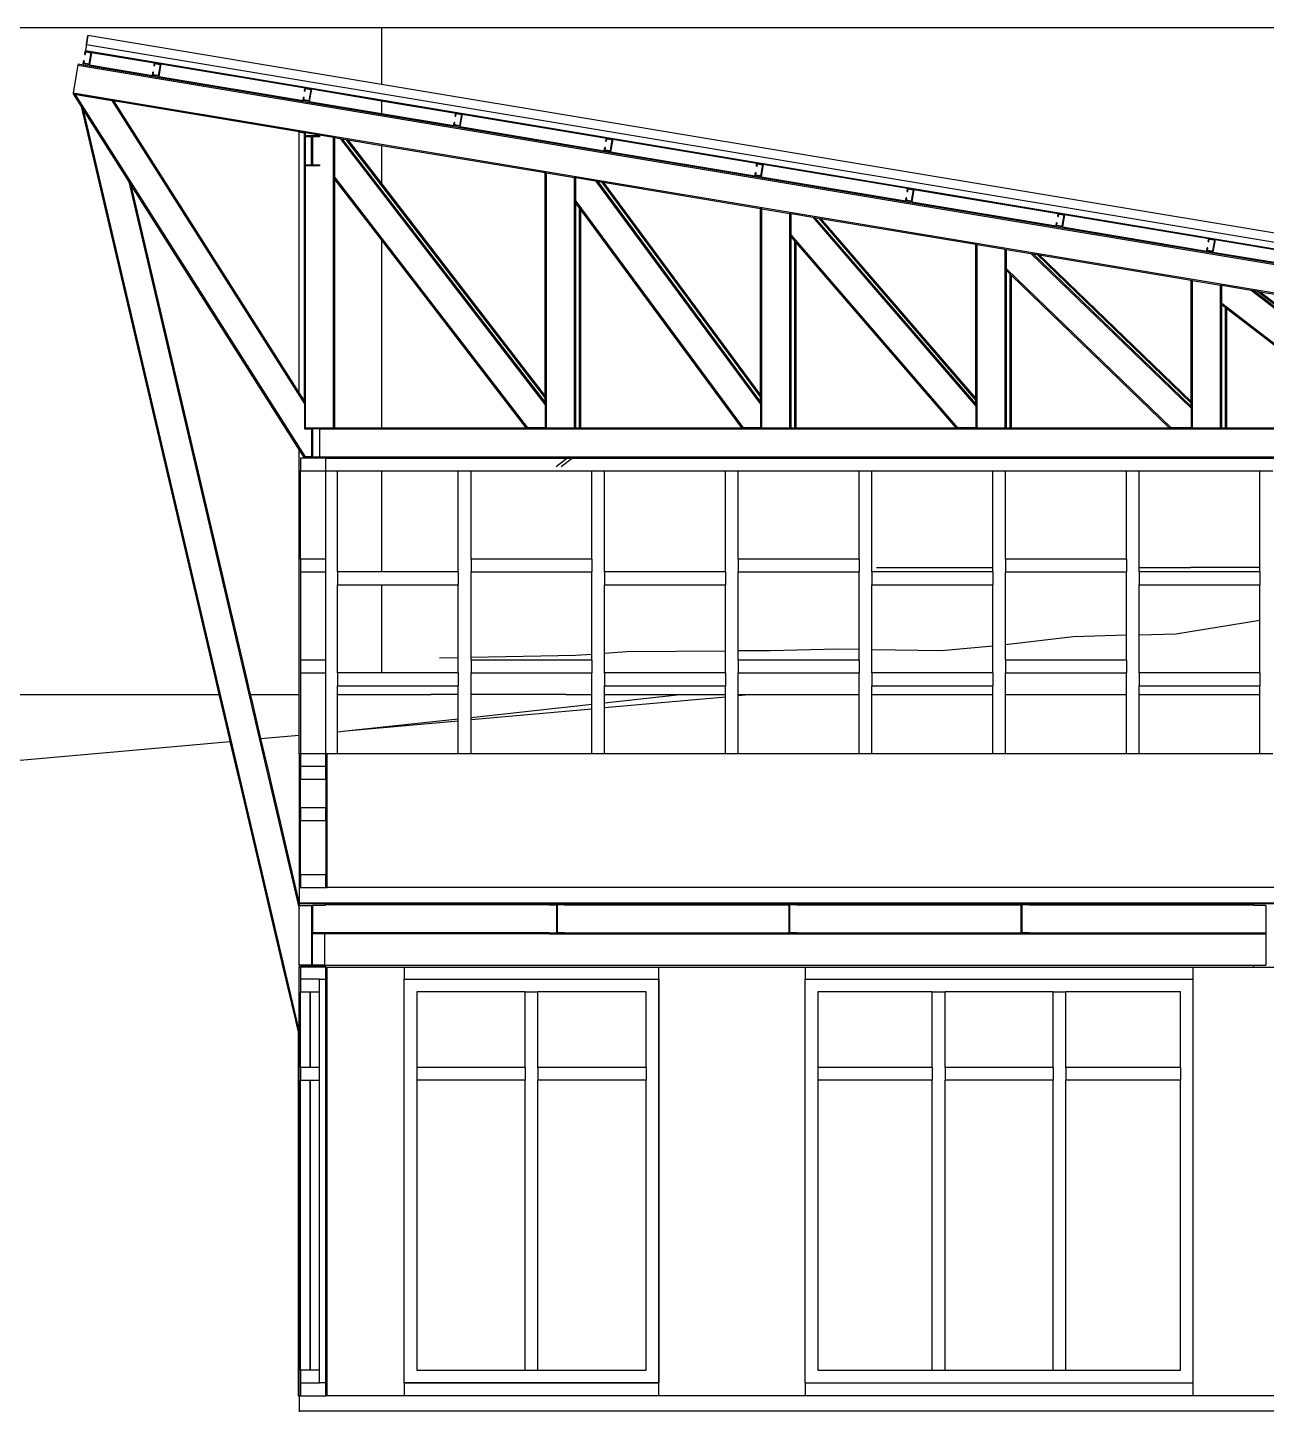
# Model space of a CAD drawing. Extents: x -49.2 to 49.2, y -12.4 to 14.6.
# Drawn here: x -25.4 to -15.67, y 1.96 to 12.83 of the extents above; entities that cross this region are included whole.
import ezdxf

# ---------------------------------------------------------------- set-up
doc = ezdxf.new("R2010")
doc.units = 0
doc.layers.get('0').update_dxf_attribs({"linetype": 'CONTINUOUS'})
doc.layers.add('SECTIONCUTEDGES', color=7, linetype='CONTINUOUS')

msp = doc.modelspace()

# ---------------------------------------------------------------- linework, layer by layer
for p, q in [((-22.623, 12.833), (-26.953, 12.833)), ((-24.931, 12.772), (-24.951, 12.653)), ((-24.931, 12.772), (-24.951, 12.653)), ((-24.931, 12.772), (-24.951, 12.653)), ((-22.623, 12.833), (-22.623, 12.387)), ((-14.553, 12.833), (-22.623, 12.833)), ((-24.951, 12.653), (-24.952, 12.648)), ((-24.942, 12.702), (-24.951, 12.653)), ((-24.951, 12.653), (-7.729, 9.783)), ((-24.902, 12.639), (-24.407, 12.557)), ((-25.01, 12.539), (-25.046, 12.322)), ((-25.008, 12.549), (-25.01, 12.539)), ((-25.01, 12.539), (-7.903, 9.688)), ((-25.008, 12.549), (-24.969, 12.542)), ((-24.968, 12.549), (-24.969, 12.542)), ((-24.969, 12.542), (-7.843, 9.688)), ((-24.919, 12.541), (-24.424, 12.458)), ((-24.358, 12.549), (-23.224, 12.36)), ((-24.374, 12.45), (-23.24, 12.261)), ((-25.046, 12.322), (-25.048, 12.312)), ((-25.048, 12.312), (-25.006, 12.305)), ((-25.047, 12.312), (-25.048, 12.312)), ((-25.047, 12.312), (-25.048, 12.312)), ((-25.047, 12.312), (-25.048, 12.312)), ((-25.047, 12.312), (-25.048, 12.312)), ((-25.034, 12.31), (-25.047, 12.312)), ((-25.047, 12.312), (-24.984, 12.212)), ((-25.046, 12.322), (-9.243, 9.688)), ((-25.034, 12.31), (-23.225, 9.458)), ((-25.006, 12.305), (-25.034, 12.31)), ((-25.006, 12.305), (-25.006, 12.305)), ((-25.006, 12.305), (-24.995, 12.303)), ((-24.995, 12.303), (-25.006, 12.305)), ((-24.995, 12.303), (-24.995, 12.303)), ((-24.995, 12.303), (-24.76, 12.264)), ((-24.76, 12.264), (-24.995, 12.303)), ((-23.174, 12.351), (-22.623, 12.259)), ((-24.984, 12.212), (-23.932, 7.72)), ((-24.984, 12.212), (-24.968, 12.187)), ((-24.968, 12.187), (-23.27, 4.939)), ((-24.968, 12.187), (-24.609, 11.622)), ((-24.76, 12.264), (-24.76, 12.264)), ((-24.76, 12.264), (-24.749, 12.262)), ((-24.749, 12.262), (-24.76, 12.264)), ((-24.749, 12.262), (-24.749, 12.262)), ((-24.749, 12.262), (-23.27, 12.016)), ((-24.742, 12.261), (-24.749, 12.262)), ((-24.742, 12.261), (-23.23, 9.877)), ((-24.73, 12.259), (-24.742, 12.261)), ((-24.73, 12.259), (-23.27, 9.959)), ((-23.191, 12.253), (-22.623, 12.158)), ((-22.623, 12.259), (-22.623, 12.158)), ((-22.623, 12.259), (-22.04, 12.162)), ((-22.623, 12.158), (-22.056, 12.064)), ((-21.991, 12.154), (-20.856, 11.965)), ((-23.27, 12.012), (-23.27, 12.016)), ((-23.27, 12.016), (-23.23, 12.009)), ((-23.27, 9.959), (-23.27, 12.012)), ((-23.264, 12.011), (-23.27, 12.012)), ((-23.27, 12.012), (-23.27, 12.012)), ((-23.23, 12.006), (-23.264, 12.011)), ((-23.264, 12.011), (-23.23, 12.006)), ((-23.22, 12.008), (-23.23, 12.009)), ((-23.23, 12.006), (-23.23, 12.009)), ((-23.23, 11.986), (-23.23, 12.006)), ((-23.23, 12.006), (-23.23, 12.006)), ((-23.23, 11.756), (-23.23, 11.976)), ((-23.22, 11.986), (-23.22, 12.008)), ((-23.22, 12.008), (-23, 11.971)), ((-23.22, 11.756), (-23.22, 11.976)), ((-23, 9.688), (-23, 11.971)), ((-22.99, 11.969), (-23, 11.971)), ((-22.99, 11.655), (-22.99, 11.969)), ((-22.99, 11.969), (-22.949, 11.962)), ((-22.007, 12.055), (-20.873, 11.866)), ((-22.949, 11.962), (-21.337, 9.869)), ((-22.949, 11.962), (-22.935, 11.96)), ((-22.935, 11.96), (-21.337, 9.885)), ((-22.935, 11.96), (-22.903, 11.955)), ((-22.903, 11.955), (-21.337, 9.921)), ((-22.903, 11.955), (-22.889, 11.952)), ((-22.889, 11.952), (-22.623, 11.607)), ((-22.889, 11.952), (-22.623, 11.908)), ((-22.623, 11.908), (-22.623, 11.607)), ((-22.623, 11.908), (-21.337, 11.694)), ((-20.823, 11.858), (-19.689, 11.669)), ((-20.807, 11.957), (-19.673, 11.768)), ((-19.623, 11.759), (-18.489, 11.57)), ((-23.23, 9.896), (-23.23, 11.746)), ((-23.22, 9.688), (-23.22, 11.746)), ((-22.99, 11.638), (-22.99, 11.655)), ((-22.99, 11.655), (-21.476, 9.688)), ((-21.327, 11.692), (-21.337, 11.694)), ((-21.337, 9.937), (-21.337, 11.694)), ((-21.327, 9.688), (-21.327, 11.692)), ((-21.327, 11.692), (-21.107, 11.655)), ((-21.107, 9.688), (-21.107, 11.655)), ((-21.097, 11.654), (-21.107, 11.655)), ((-21.097, 11.468), (-21.097, 11.654)), ((-21.097, 11.654), (-20.941, 11.628)), ((-19.64, 11.661), (-18.505, 11.472)), ((-24.609, 11.622), (-23.27, 5.905)), ((-24.609, 11.622), (-24.593, 11.596)), ((-24.593, 11.596), (-23.27, 9.511)), ((-24.593, 11.596), (-23.685, 7.72)), ((-22.99, 9.688), (-22.99, 11.638)), ((-22.99, 11.638), (-22.623, 11.162)), ((-22.623, 11.607), (-21.337, 9.937)), ((-20.941, 11.628), (-19.645, 9.873)), ((-20.941, 11.628), (-20.927, 11.625)), ((-20.927, 11.625), (-19.645, 9.89)), ((-20.927, 11.625), (-20.895, 11.62)), ((-20.895, 11.62), (-19.645, 9.928)), ((-20.895, 11.62), (-20.882, 11.618)), ((-20.882, 11.618), (-19.645, 9.944)), ((-20.882, 11.618), (-19.645, 11.412)), ((-18.44, 11.562), (-17.305, 11.373)), ((-21.097, 11.468), (-21.105, 11.463)), ((-21.105, 11.463), (-21.097, 11.452)), ((-21.097, 11.468), (-19.782, 9.688)), ((-21.097, 11.452), (-21.097, 11.468)), ((-21.097, 9.688), (-21.097, 11.452)), ((-21.097, 11.452), (-21.067, 11.411)), ((-18.456, 11.464), (-17.322, 11.275)), ((-21.067, 9.688), (-21.067, 11.411)), ((-21.067, 11.411), (-21.057, 11.398)), ((-21.057, 9.688), (-21.057, 11.398)), ((-21.057, 11.398), (-19.794, 9.688)), ((-19.635, 11.41), (-19.645, 11.412)), ((-19.645, 9.944), (-19.645, 11.412)), ((-19.635, 9.688), (-19.635, 11.41)), ((-19.635, 11.41), (-19.415, 11.373)), ((-19.415, 9.688), (-19.415, 11.373)), ((-19.405, 11.372), (-19.415, 11.373)), ((-19.405, 11.203), (-19.405, 11.372)), ((-19.405, 11.372), (-19.235, 11.343)), ((-19.235, 11.343), (-17.952, 9.857)), ((-19.235, 11.343), (-19.22, 11.341)), ((-19.22, 11.341), (-17.952, 9.872)), ((-19.22, 11.341), (-19.188, 11.336)), ((-19.188, 11.336), (-17.952, 9.903)), ((-19.188, 11.336), (-19.173, 11.333)), ((-19.173, 11.333), (-17.952, 9.918)), ((-19.173, 11.333), (-17.952, 11.13)), ((-17.256, 11.365), (-16.122, 11.176)), ((-17.272, 11.266), (-16.138, 11.077)), ((-22.623, 11.162), (-22.623, 9.688)), ((-22.623, 11.162), (-21.489, 9.688)), ((-19.405, 11.188), (-19.405, 11.203)), ((-19.405, 11.203), (-18.098, 9.688)), ((-19.405, 9.688), (-19.405, 11.188)), ((-19.405, 11.188), (-19.375, 11.153)), ((-19.375, 9.688), (-19.375, 11.153)), ((-19.375, 11.153), (-19.365, 11.142)), ((-19.365, 9.688), (-19.365, 11.142)), ((-19.365, 11.142), (-18.111, 9.688)), ((-17.952, 11.13), (-17.942, 11.128)), ((-17.952, 9.918), (-17.952, 11.13)), ((-17.942, 9.688), (-17.942, 11.128)), ((-17.942, 11.128), (-17.722, 11.091)), ((-16.072, 11.168), (-14.938, 10.979)), ((-17.722, 9.688), (-17.722, 11.091)), ((-17.722, 11.091), (-17.712, 11.09)), ((-17.712, 10.936), (-17.712, 11.09)), ((-17.712, 11.09), (-17.52, 11.058)), ((-17.52, 11.058), (-16.26, 9.841)), ((-17.52, 11.058), (-17.503, 11.055)), ((-17.503, 11.055), (-16.26, 9.855)), ((-17.503, 11.055), (-17.472, 11.05)), ((-17.472, 11.05), (-16.26, 9.88)), ((-17.472, 11.05), (-17.455, 11.047)), ((-17.455, 11.047), (-16.26, 9.893)), ((-17.455, 11.047), (-16.26, 10.848)), ((-16.089, 11.069), (-14.954, 10.88)), ((-17.712, 10.923), (-17.712, 10.936)), ((-17.712, 10.936), (-16.418, 9.688)), ((-17.712, 9.688), (-17.712, 10.923)), ((-17.712, 10.923), (-17.682, 10.894)), ((-17.682, 9.688), (-17.682, 10.894)), ((-17.682, 10.894), (-17.672, 10.884)), ((-17.672, 9.688), (-17.672, 10.884)), ((-17.672, 10.884), (-16.433, 9.688)), ((-16.26, 10.848), (-16.25, 10.846)), ((-16.26, 9.893), (-16.26, 10.848)), ((-16.25, 9.688), (-16.25, 10.846)), ((-16.25, 10.846), (-16.03, 10.809)), ((-16.03, 9.688), (-16.03, 10.809)), ((-16.03, 10.809), (-16.02, 10.808)), ((-16.02, 10.668), (-16.02, 10.808)), ((-16.02, 10.808), (-15.789, 10.769)), ((-15.789, 10.769), (-14.567, 9.827)), ((-15.789, 10.769), (-15.769, 10.766)), ((-16.02, 10.656), (-16.02, 10.668)), ((-16.02, 10.668), (-14.748, 9.688)), ((-15.769, 10.766), (-14.567, 9.84)), ((-15.769, 10.766), (-15.738, 10.761)), ((-15.738, 10.761), (-14.567, 9.858)), ((-15.738, 10.761), (-15.718, 10.757)), ((-15.718, 10.757), (-14.567, 9.87)), ((-15.718, 10.757), (-14.567, 10.565)), ((-16.02, 9.688), (-16.02, 10.656)), ((-16.02, 10.656), (-15.99, 10.633)), ((-15.99, 9.688), (-15.99, 10.633)), ((-15.99, 10.633), (-15.98, 10.625)), ((-15.98, 9.688), (-15.98, 10.625)), ((-15.98, 10.625), (-14.764, 9.688)), ((-23.27, 9.959), (-23.23, 9.896)), ((-21.337, 9.921), (-21.337, 9.937)), ((-21.337, 9.885), (-21.337, 9.921)), ((-19.645, 9.928), (-19.645, 9.944)), ((-19.645, 9.89), (-19.645, 9.928)), ((-17.952, 9.903), (-17.952, 9.918)), ((-17.952, 9.872), (-17.952, 9.903)), ((-23.23, 9.896), (-23.23, 9.877)), ((-23.23, 9.877), (-23.23, 9.688)), ((-21.337, 9.885), (-21.337, 9.869)), ((-21.337, 9.869), (-21.337, 9.688)), ((-19.645, 9.89), (-19.645, 9.873)), ((-19.645, 9.873), (-19.645, 9.688)), ((-17.952, 9.872), (-17.952, 9.857)), ((-17.952, 9.857), (-17.952, 9.688)), ((-16.26, 9.88), (-16.26, 9.893)), ((-16.26, 9.855), (-16.26, 9.88)), ((-16.26, 9.855), (-16.26, 9.841)), ((-16.26, 9.841), (-16.26, 9.688)), ((-23.11, 9.688), (-23, 9.688)), ((-23, 9.688), (-22.99, 9.688)), ((-22.99, 9.688), (-22.623, 9.688)), ((-22.623, 9.688), (-21.489, 9.688)), ((-21.476, 9.688), (-21.489, 9.688)), ((-21.337, 9.688), (-21.476, 9.688)), ((-21.337, 9.688), (-21.327, 9.688)), ((-21.327, 9.688), (-21.107, 9.688)), ((-21.107, 9.688), (-21.097, 9.688)), ((-21.097, 9.688), (-21.067, 9.688)), ((-21.067, 9.688), (-21.057, 9.688)), ((-21.057, 9.688), (-19.794, 9.688)), ((-19.782, 9.688), (-19.794, 9.688)), ((-19.645, 9.688), (-19.782, 9.688)), ((-19.645, 9.688), (-19.635, 9.688)), ((-19.635, 9.688), (-19.415, 9.688)), ((-19.415, 9.688), (-19.405, 9.688)), ((-19.405, 9.688), (-19.375, 9.688)), ((-19.375, 9.688), (-19.365, 9.688)), ((-19.365, 9.688), (-18.111, 9.688)), ((-18.098, 9.688), (-18.111, 9.688)), ((-17.952, 9.688), (-18.098, 9.688)), ((-17.952, 9.688), (-17.942, 9.688)), ((-17.942, 9.688), (-17.722, 9.688)), ((-17.722, 9.688), (-17.712, 9.688)), ((-17.712, 9.688), (-17.682, 9.688)), ((-17.682, 9.688), (-17.672, 9.688)), ((-17.672, 9.688), (-16.433, 9.688)), ((-16.418, 9.688), (-16.433, 9.688)), ((-16.26, 9.688), (-16.418, 9.688)), ((-16.26, 9.688), (-16.25, 9.688)), ((-16.25, 9.688), (-16.03, 9.688)), ((-16.03, 9.688), (-16.02, 9.688)), ((-16.02, 9.688), (-15.99, 9.688)), ((-15.99, 9.688), (-15.98, 9.688)), ((-15.98, 9.688), (-14.764, 9.688)), ((-23.11, 9.678), (-23.11, 9.458)), ((-23.11, 9.678), (-8.31, 9.678)), ((-23.27, 7.719), (-23.27, 9.511)), ((-23.27, 9.511), (-23.23, 9.448)), ((-23.11, 9.458), (-23.07, 9.458)), ((-23.07, 9.448), (-23.07, 9.458)), ((-23.07, 9.458), (-22.623, 9.458)), ((-23.06, 9.448), (-22.623, 9.448)), ((-22.623, 9.458), (-22.623, 9.448)), ((-22.623, 9.458), (-14.553, 9.458)), ((-22.623, 9.448), (-14.553, 9.448)), ((-21.156, 9.453), (-21.252, 9.38)), ((-21.156, 9.453), (-21.252, 9.38)), ((-21.156, 9.453), (-21.252, 9.38)), ((-21.156, 9.453), (-21.252, 9.38)), ((-21.116, 9.453), (-21.212, 9.38)), ((-21.15, 9.458), (-21.156, 9.453)), ((-21.15, 9.458), (-21.156, 9.453)), ((-21.15, 9.458), (-21.156, 9.453)), ((-21.15, 9.458), (-21.156, 9.453)), ((-21.116, 9.453), (-21.123, 9.448)), ((-21.11, 9.458), (-21.116, 9.453)), ((-21.11, 9.458), (-21.116, 9.453)), ((-21.11, 9.458), (-21.116, 9.453)), ((-23.26, 8.654), (-23.26, 9.348)), ((-23.06, 9.348), (-22.97, 9.348)), ((-23.06, 8.654), (-23.06, 9.348)), ((-22.97, 8.554), (-22.97, 9.348)), ((-22.97, 9.348), (-22.623, 9.348)), ((-22.623, 9.348), (-22.623, 8.554)), ((-22.623, 9.348), (-22.02, 9.348)), ((-22.02, 9.348), (-21.92, 9.348)), ((-22.02, 8.554), (-22.02, 9.348)), ((-21.92, 8.654), (-21.92, 9.348)), ((-21.92, 9.348), (-20.97, 9.348)), ((-20.97, 9.348), (-20.87, 9.348)), ((-20.97, 8.654), (-20.97, 9.348)), ((-20.87, 8.554), (-20.87, 9.348)), ((-20.87, 9.348), (-19.92, 9.348)), ((-19.92, 9.348), (-19.82, 9.348)), ((-19.92, 8.554), (-19.92, 9.348)), ((-19.82, 8.654), (-19.82, 9.348)), ((-19.82, 9.348), (-18.87, 9.348)), ((-18.87, 9.348), (-18.77, 9.348)), ((-18.87, 8.654), (-18.87, 9.348)), ((-18.77, 8.583), (-18.77, 9.348)), ((-18.77, 9.348), (-17.82, 9.348)), ((-17.82, 9.348), (-17.72, 9.348)), ((-17.82, 8.59), (-17.82, 9.348)), ((-17.72, 8.654), (-17.72, 9.348)), ((-17.72, 9.348), (-16.77, 9.348)), ((-16.77, 9.348), (-16.67, 9.348)), ((-16.77, 8.654), (-16.77, 9.348)), ((-16.67, 8.59), (-16.67, 9.348)), ((-16.67, 9.348), (-15.72, 9.348)), ((-15.72, 9.348), (-15.62, 9.348)), ((-15.72, 8.59), (-15.72, 9.348)), ((-20.97, 8.654), (-21.92, 8.654)), ((-21.92, 8.654), (-21.92, 8.554)), ((-20.97, 8.654), (-20.97, 8.554)), ((-18.87, 8.654), (-19.82, 8.654)), ((-19.82, 8.654), (-19.82, 8.554)), ((-18.87, 8.654), (-18.87, 8.554)), ((-16.77, 8.654), (-17.72, 8.654)), ((-17.72, 8.654), (-17.72, 8.554)), ((-16.77, 8.654), (-16.77, 8.554)), ((-23.26, 8.554), (-23.26, 7.86)), ((-23.06, 7.86), (-23.06, 8.554)), ((-22.97, 8.554), (-22.97, 8.454)), ((-22.623, 8.554), (-22.97, 8.554)), ((-22.02, 8.554), (-22.623, 8.554)), ((-22.02, 8.554), (-22.02, 8.454)), ((-21.92, 8.554), (-20.97, 8.554)), ((-21.92, 7.941), (-21.92, 8.554)), ((-20.97, 8.135), (-20.97, 8.554)), ((-19.92, 8.554), (-20.87, 8.554)), ((-20.87, 8.554), (-20.87, 8.454)), ((-19.92, 8.554), (-19.92, 8.454)), ((-19.82, 8.554), (-18.911, 8.554)), ((-19.82, 8.369), (-19.82, 8.554)), ((-18.911, 8.554), (-18.87, 8.554)), ((-18.87, 8.522), (-18.87, 8.554)), ((-18.87, 8.495), (-18.87, 8.522)), ((-18.87, 8.325), (-18.87, 8.495)), ((-18.77, 8.554), (-18.77, 8.583)), ((-18.77, 8.554), (-18.77, 8.454)), ((-18.705, 8.554), (-18.77, 8.554)), ((-18.734, 8.59), (-18.516, 8.59)), ((-18.65, 8.554), (-18.705, 8.554)), ((-17.821, 8.554), (-18.65, 8.554)), ((-18.516, 8.59), (-17.82, 8.59)), ((-17.82, 8.554), (-17.821, 8.554)), ((-17.82, 8.554), (-17.82, 8.59)), ((-17.82, 8.554), (-17.82, 8.454)), ((-17.82, 8.554), (-17.82, 8.554)), ((-17.72, 8.554), (-16.77, 8.554)), ((-17.72, 8.252), (-17.72, 8.554)), ((-16.77, 8.473), (-16.77, 8.554)), ((-16.67, 8.59), (-16.266, 8.59)), ((-16.67, 8.554), (-16.67, 8.59)), ((-16.67, 8.554), (-16.67, 8.454)), ((-16.421, 8.554), (-16.67, 8.554)), ((-16.374, 8.554), (-16.421, 8.554)), ((-15.72, 8.554), (-16.374, 8.554)), ((-15.72, 8.59), (-16.266, 8.59)), ((-15.72, 8.554), (-15.72, 8.59)), ((-15.72, 8.554), (-15.72, 8.454)), ((-22.97, 7.76), (-22.97, 8.454)), ((-22.97, 8.454), (-22.623, 8.454)), ((-22.623, 8.454), (-22.623, 7.76)), ((-22.623, 8.454), (-22.02, 8.454)), ((-22.02, 7.915), (-22.02, 8.454)), ((-20.87, 8.454), (-19.92, 8.454)), ((-20.87, 8.155), (-20.87, 8.454)), ((-19.92, 8.348), (-19.92, 8.454)), ((-18.77, 8.454), (-18.279, 8.454)), ((-18.77, 8.347), (-18.77, 8.454)), ((-18.279, 8.454), (-18.053, 8.454)), ((-18.053, 8.454), (-17.82, 8.454)), ((-17.82, 8.229), (-17.82, 8.454)), ((-16.77, 8.421), (-16.77, 8.473)), ((-16.77, 8.241), (-16.77, 8.421)), ((-16.67, 8.454), (-15.956, 8.454)), ((-16.67, 8.267), (-16.67, 8.454)), ((-15.956, 8.454), (-15.72, 8.454)), ((-15.72, 8.367), (-15.72, 8.454)), ((-19.92, 8.322), (-19.92, 8.348)), ((-19.92, 8.212), (-19.92, 8.322)), ((-19.82, 8.341), (-19.82, 8.369)), ((-19.82, 8.239), (-19.82, 8.341)), ((-18.87, 8.174), (-18.87, 8.325)), ((-18.77, 8.208), (-18.77, 8.347)), ((-15.72, 8.273), (-15.72, 8.367)), ((-15.72, 8.173), (-15.72, 8.273)), ((-19.92, 8.096), (-19.92, 8.212)), ((-19.82, 8.117), (-19.82, 8.239)), ((-18.87, 7.986), (-18.87, 8.174)), ((-18.77, 8.009), (-18.77, 8.208)), ((-17.82, 8.07), (-17.82, 8.229)), ((-17.72, 8.104), (-17.72, 8.252)), ((-16.77, 8.136), (-16.77, 8.241)), ((-16.67, 8.158), (-16.67, 8.267)), ((-15.72, 8.173), (-16.381, 8.066)), ((-15.72, 8.15), (-15.72, 8.173)), ((-20.97, 8.122), (-20.97, 8.135)), ((-20.97, 7.93), (-20.97, 8.122)), ((-20.87, 8.141), (-20.87, 8.155)), ((-20.87, 7.957), (-20.87, 8.141)), ((-19.92, 7.932), (-19.92, 8.096)), ((-19.82, 7.933), (-19.82, 8.117)), ((-17.82, 7.971), (-17.82, 8.07)), ((-17.72, 7.992), (-17.72, 8.104)), ((-16.77, 8.056), (-17.189, 8.044)), ((-16.77, 8.056), (-16.77, 8.136)), ((-16.77, 7.945), (-16.77, 8.056)), ((-16.67, 8.058), (-16.67, 8.158)), ((-16.381, 8.066), (-16.67, 8.058)), ((-16.67, 7.976), (-16.67, 8.058)), ((-15.72, 7.899), (-15.72, 8.15)), ((-21.92, 7.881), (-21.92, 7.941)), ((-20.87, 7.913), (-20.87, 7.957)), ((-19.038, 7.947), (-19.569, 7.935)), ((-18.87, 7.944), (-19.038, 7.947)), ((-18.87, 7.944), (-18.87, 7.986)), ((-18.87, 7.86), (-18.87, 7.944)), ((-18.77, 7.943), (-18.77, 8.009)), ((-18.77, 7.76), (-18.77, 7.943)), ((-18.224, 7.935), (-18.77, 7.943)), ((-17.82, 7.971), (-18.224, 7.935)), ((-17.82, 7.966), (-17.82, 7.971)), ((-17.82, 7.905), (-17.82, 7.966)), ((-17.189, 8.044), (-17.72, 7.981)), ((-17.72, 7.981), (-17.72, 7.992)), ((-17.72, 7.927), (-17.72, 7.981)), ((-16.77, 7.881), (-16.77, 7.945)), ((-16.67, 7.907), (-16.67, 7.976)), ((-22.02, 7.879), (-22.167, 7.876)), ((-22.02, 7.879), (-22.02, 7.915)), ((-22.02, 7.76), (-22.02, 7.879)), ((-21.098, 7.896), (-21.92, 7.881)), ((-21.92, 7.86), (-21.92, 7.881)), ((-21.92, 7.86), (-21.92, 7.76)), ((-21.233, 7.86), (-21.92, 7.86)), ((-21.001, 7.86), (-21.233, 7.86)), ((-20.97, 7.905), (-21.098, 7.896)), ((-20.97, 7.86), (-21.001, 7.86)), ((-20.97, 7.905), (-20.97, 7.93)), ((-20.97, 7.866), (-20.97, 7.905)), ((-20.97, 7.86), (-20.97, 7.866)), ((-20.97, 7.86), (-20.97, 7.76)), ((-20.698, 7.926), (-20.87, 7.913)), ((-20.87, 7.888), (-20.87, 7.913)), ((-20.87, 7.76), (-20.87, 7.888)), ((-19.92, 7.932), (-20.698, 7.926)), ((-19.92, 7.814), (-19.92, 7.932)), ((-19.569, 7.935), (-19.82, 7.933)), ((-19.82, 7.86), (-19.82, 7.933)), ((-19.82, 7.86), (-19.82, 7.76)), ((-19.788, 7.86), (-19.82, 7.86)), ((-19.414, 7.86), (-19.788, 7.86)), ((-18.87, 7.86), (-19.414, 7.86)), ((-18.87, 7.86), (-18.87, 7.76)), ((-17.82, 7.76), (-17.82, 7.905)), ((-17.72, 7.86), (-17.72, 7.927)), ((-17.72, 7.86), (-17.72, 7.76)), ((-17.043, 7.86), (-17.72, 7.86)), ((-16.854, 7.86), (-17.043, 7.86)), ((-16.77, 7.86), (-16.854, 7.86)), ((-16.77, 7.86), (-16.77, 7.881)), ((-16.77, 7.86), (-16.77, 7.76)), ((-16.67, 7.76), (-16.67, 7.907)), ((-15.72, 7.839), (-15.72, 7.899)), ((-15.72, 7.76), (-15.72, 7.839)), ((-23.26, 7.76), (-23.26, 7.124)), ((-23.06, 7.124), (-23.06, 7.76)), ((-22.97, 7.76), (-22.97, 7.66)), ((-22.623, 7.76), (-22.97, 7.76)), ((-22.61, 7.76), (-22.623, 7.76)), ((-22.02, 7.76), (-22.61, 7.76)), ((-22.02, 7.76), (-22.02, 7.66)), ((-21.92, 7.76), (-21.605, 7.76)), ((-21.92, 7.675), (-21.92, 7.76)), ((-21.605, 7.76), (-21.459, 7.76)), ((-21.459, 7.76), (-20.97, 7.76)), ((-20.97, 7.59), (-20.97, 7.76)), ((-20.87, 7.76), (-20.87, 7.66)), ((-20.08, 7.76), (-20.87, 7.76)), ((-19.92, 7.76), (-20.08, 7.76)), ((-19.92, 7.76), (-19.92, 7.814)), ((-19.92, 7.76), (-19.92, 7.66)), ((-19.82, 7.76), (-18.87, 7.76)), ((-19.82, 7.59), (-19.82, 7.76)), ((-18.87, 7.719), (-18.87, 7.76)), ((-18.77, 7.76), (-18.77, 7.66)), ((-18.749, 7.76), (-18.77, 7.76)), ((-18.608, 7.76), (-18.749, 7.76)), ((-18.484, 7.76), (-18.608, 7.76)), ((-17.82, 7.76), (-18.484, 7.76)), ((-17.82, 7.76), (-17.82, 7.66)), ((-17.72, 7.76), (-17.363, 7.76)), ((-17.72, 7.648), (-17.72, 7.76)), ((-17.363, 7.76), (-17.244, 7.76)), ((-17.244, 7.76), (-16.77, 7.76)), ((-16.77, 7.59), (-16.77, 7.76)), ((-16.67, 7.76), (-16.67, 7.66)), ((-16.065, 7.76), (-16.67, 7.76)), ((-15.965, 7.76), (-16.065, 7.76)), ((-15.72, 7.76), (-15.965, 7.76)), ((-15.72, 7.76), (-15.72, 7.66)), ((-23.932, 7.72), (-23.901, 7.59)), ((-23.685, 7.72), (-23.66, 7.611)), ((-23.27, 7.689), (-23.27, 7.719)), ((-23.27, 7.684), (-23.27, 7.689)), ((-23.27, 7.59), (-23.27, 7.684)), ((-22.97, 7.66), (-22.02, 7.66)), ((-22.97, 7.59), (-22.97, 7.66)), ((-22.02, 7.648), (-22.02, 7.66)), ((-22.02, 7.637), (-22.02, 7.648)), ((-22.02, 7.59), (-22.02, 7.637)), ((-21.92, 7.659), (-21.92, 7.675)), ((-21.92, 7.59), (-21.92, 7.659)), ((-20.87, 7.66), (-20.372, 7.66)), ((-20.87, 7.59), (-20.87, 7.66)), ((-20.372, 7.66), (-20.276, 7.66)), ((-20.276, 7.66), (-19.92, 7.66)), ((-19.92, 7.59), (-19.92, 7.66)), ((-18.87, 7.691), (-18.87, 7.719)), ((-18.87, 7.675), (-18.87, 7.691)), ((-18.87, 7.59), (-18.87, 7.675)), ((-18.77, 7.66), (-17.82, 7.66)), ((-18.77, 7.59), (-18.77, 7.66)), ((-17.82, 7.617), (-17.82, 7.66)), ((-17.82, 7.612), (-17.82, 7.617)), ((-17.72, 7.638), (-17.72, 7.648)), ((-17.72, 7.59), (-17.72, 7.638)), ((-16.67, 7.66), (-16.313, 7.66)), ((-16.67, 7.59), (-16.67, 7.66)), ((-16.313, 7.66), (-16.272, 7.66)), ((-16.272, 7.66), (-15.72, 7.66)), ((-15.72, 7.59), (-15.72, 7.66)), ((-26.586, 7.59), (-25.326, 7.59)), ((-25.326, 7.59), (-25.246, 7.59)), ((-25.246, 7.59), (-23.901, 7.59)), ((-23.901, 7.59), (-23.883, 7.514)), ((-23.883, 7.514), (-23.847, 7.359)), ((-23.66, 7.611), (-23.659, 7.61)), ((-23.659, 7.61), (-23.655, 7.59)), ((-23.655, 7.59), (-23.446, 7.59)), ((-23.655, 7.59), (-23.646, 7.555)), ((-23.646, 7.555), (-23.609, 7.393)), ((-23.446, 7.59), (-23.27, 7.59)), ((-23.27, 7.442), (-23.27, 7.59)), ((-22.97, 7.59), (-22.236, 7.59)), ((-22.97, 7.485), (-22.97, 7.59)), ((-22.02, 7.59), (-22.236, 7.59)), ((-22.02, 7.48), (-22.02, 7.59)), ((-21.176, 7.59), (-21.92, 7.59)), ((-21.92, 7.493), (-21.92, 7.59)), ((-21.92, 7.411), (-20.97, 7.514)), ((-21.176, 7.59), (-20.97, 7.59)), ((-20.97, 7.514), (-20.97, 7.59)), ((-20.97, 7.479), (-20.97, 7.514)), ((-20.87, 7.525), (-20.276, 7.59)), ((-20.87, 7.59), (-20.576, 7.59)), ((-20.87, 7.525), (-20.87, 7.59)), ((-20.87, 7.488), (-19.92, 7.573)), ((-20.87, 7.488), (-20.87, 7.525)), ((-20.576, 7.59), (-20.276, 7.59)), ((-20.276, 7.59), (-19.92, 7.59)), ((-19.92, 7.573), (-19.92, 7.59)), ((-19.92, 7.56), (-19.92, 7.573)), ((-19.92, 7.377), (-19.92, 7.56)), ((-19.82, 7.59), (-19.736, 7.59)), ((-19.82, 7.582), (-19.736, 7.59)), ((-19.82, 7.582), (-19.82, 7.59)), ((-19.82, 7.576), (-19.82, 7.582)), ((-19.82, 7.39), (-19.82, 7.576)), ((-19.736, 7.59), (-19.256, 7.59)), ((-19.256, 7.59), (-18.87, 7.59)), ((-18.87, 7.516), (-18.87, 7.59)), ((-18.87, 7.466), (-18.87, 7.516)), ((-18.77, 7.59), (-18.316, 7.59)), ((-18.77, 7.529), (-18.77, 7.59)), ((-18.77, 7.488), (-18.77, 7.529)), ((-18.316, 7.59), (-17.906, 7.59)), ((-17.906, 7.59), (-17.82, 7.59)), ((-17.82, 7.59), (-17.82, 7.612)), ((-17.82, 7.265), (-17.82, 7.59)), ((-17.72, 7.59), (-16.77, 7.59)), ((-17.72, 7.291), (-17.72, 7.59)), ((-16.77, 7.535), (-16.77, 7.59)), ((-16.77, 7.411), (-16.77, 7.535)), ((-16.67, 7.59), (-16.556, 7.59)), ((-16.67, 7.561), (-16.67, 7.59)), ((-16.67, 7.495), (-16.67, 7.561)), ((-16.556, 7.59), (-16.486, 7.59)), ((-16.486, 7.59), (-15.72, 7.59)), ((-15.72, 7.124), (-15.72, 7.59)), ((-23.27, 7.434), (-23.27, 7.442)), ((-23.27, 7.318), (-23.27, 7.434)), ((-22.97, 7.479), (-22.97, 7.485)), ((-22.97, 7.357), (-22.97, 7.479)), ((-22.904, 7.304), (-22.02, 7.4)), ((-22.02, 7.4), (-22.02, 7.48)), ((-22.02, 7.384), (-22.02, 7.4)), ((-21.92, 7.411), (-21.92, 7.493)), ((-21.92, 7.393), (-20.97, 7.479)), ((-21.92, 7.393), (-21.92, 7.411)), ((-20.97, 7.388), (-20.97, 7.479)), ((-20.87, 7.404), (-20.87, 7.488)), ((-20.87, 7.25), (-20.87, 7.404)), ((-18.87, 7.33), (-18.87, 7.466)), ((-18.77, 7.377), (-18.77, 7.488)), ((-16.77, 7.124), (-16.77, 7.411)), ((-16.67, 7.124), (-16.67, 7.495)), ((-23.847, 7.359), (-23.844, 7.348)), ((-23.844, 7.348), (-23.821, 7.247)), ((-23.609, 7.393), (-23.606, 7.384)), ((-23.606, 7.384), (-23.582, 7.278)), ((-23.27, 7.271), (-23.27, 7.318)), ((-22.97, 7.298), (-22.97, 7.357)), ((-22.97, 7.298), (-22.904, 7.304)), ((-22.97, 7.124), (-22.97, 7.298)), ((-22.904, 7.304), (-22.02, 7.384)), ((-22.02, 7.215), (-22.02, 7.384)), ((-21.92, 7.232), (-21.92, 7.393)), ((-20.97, 7.237), (-20.97, 7.388)), ((-19.92, 7.23), (-19.92, 7.377)), ((-19.82, 7.253), (-19.82, 7.39)), ((-18.87, 7.124), (-18.87, 7.33)), ((-18.77, 7.124), (-18.77, 7.377)), ((-17.72, 7.124), (-17.72, 7.291)), ((-24.46, 7.164), (-23.815, 7.222)), ((-23.821, 7.247), (-23.815, 7.222)), ((-23.815, 7.222), (-23.747, 6.932)), ((-23.582, 7.278), (-23.574, 7.244)), ((-23.574, 7.244), (-23.27, 7.271)), ((-23.574, 7.244), (-23.51, 6.971)), ((-23.27, 7.124), (-23.27, 7.271)), ((-22.02, 7.124), (-22.02, 7.215)), ((-21.92, 7.124), (-21.92, 7.232)), ((-20.97, 7.124), (-20.97, 7.237)), ((-20.87, 7.124), (-20.87, 7.25)), ((-19.92, 7.124), (-19.92, 7.23)), ((-19.82, 7.124), (-19.82, 7.253)), ((-17.82, 7.124), (-17.82, 7.265)), ((-25.98, 7.027), (-24.46, 7.164)), ((-22.97, 7.124), (-23.05, 7.124)), ((-22.579, 7.124), (-22.97, 7.124)), ((-22.02, 7.124), (-22.579, 7.124)), ((-21.92, 7.124), (-22.02, 7.124)), ((-21.821, 7.124), (-21.92, 7.124)), ((-20.97, 7.124), (-21.821, 7.124)), ((-20.87, 7.124), (-20.97, 7.124)), ((-20.395, 7.124), (-20.87, 7.124)), ((-19.92, 7.124), (-20.395, 7.124)), ((-19.82, 7.124), (-19.92, 7.124)), ((-19.309, 7.124), (-19.82, 7.124)), ((-18.87, 7.124), (-19.309, 7.124)), ((-18.77, 7.124), (-18.87, 7.124)), ((-18.369, 7.124), (-18.77, 7.124)), ((-17.82, 7.124), (-18.369, 7.124)), ((-17.72, 7.124), (-17.82, 7.124)), ((-17.115, 7.124), (-17.72, 7.124)), ((-16.77, 7.124), (-17.115, 7.124)), ((-16.67, 7.124), (-16.77, 7.124)), ((-16.094, 7.124), (-16.67, 7.124)), ((-15.72, 7.124), (-16.094, 7.124)), ((-15.62, 7.124), (-15.72, 7.124)), ((-23.51, 6.971), (-23.493, 6.901)), ((-23.747, 6.932), (-23.732, 6.87)), ((-23.732, 6.87), (-23.667, 6.59)), ((-23.493, 6.901), (-23.42, 6.59)), ((-23.667, 6.59), (-23.615, 6.368)), ((-23.42, 6.59), (-23.383, 6.43)), ((-23.383, 6.43), (-23.27, 5.948)), ((-23.615, 6.368), (-23.433, 5.59)), ((-23.27, 6.074), (-23.27, 5.954)), ((-23.27, 6.074), (-23.27, 5.954)), ((-23.27, 5.954), (-23.27, 5.948)), ((-23.27, 5.954), (-23.27, 5.948)), ((-23.27, 5.905), (-23.27, 5.932)), ((-23.27, 5.464), (-23.27, 5.905)), ((-21.305, 5.948), (-23.07, 5.948)), ((-21.305, 5.938), (-23.07, 5.938)), ((-21.185, 5.948), (-19.48, 5.948)), ((-21.185, 5.938), (-19.48, 5.938)), ((-19.36, 5.948), (-17.655, 5.948)), ((-19.36, 5.938), (-17.655, 5.938)), ((-17.535, 5.948), (-15.77, 5.948)), ((-17.535, 5.938), (-15.77, 5.938)), ((-21.305, 5.718), (-23.165, 5.718)), ((-23.07, 5.708), (-23.165, 5.708)), ((-23.07, 5.464), (-23.07, 5.708)), ((-21.305, 5.708), (-23.07, 5.708)), ((-21.185, 5.718), (-19.48, 5.718)), ((-21.185, 5.708), (-19.48, 5.708)), ((-19.36, 5.718), (-17.655, 5.718)), ((-19.36, 5.708), (-17.655, 5.708)), ((-17.535, 5.718), (-15.675, 5.718)), ((-17.535, 5.708), (-15.675, 5.708)), ((-23.433, 5.59), (-23.407, 5.482)), ((-23.407, 5.482), (-23.404, 5.469)), ((-23.404, 5.469), (-23.319, 5.106)), ((-23.27, 4.939), (-23.27, 5.448)), ((-23.07, 5.464), (-15.77, 5.464)), ((-23.06, 5.448), (-23.05, 5.448)), ((-23.05, 2.078), (-23.05, 5.448)), ((-23.05, 5.448), (-22.445, 5.448)), ((-22.445, 5.448), (-22.445, 5.352)), ((-22.445, 5.448), (-20.445, 5.448)), ((-20.445, 5.448), (-19.295, 5.448)), ((-20.445, 5.352), (-20.445, 5.448)), ((-19.295, 5.448), (-19.295, 5.352)), ((-19.295, 5.448), (-16.245, 5.448)), ((-16.245, 5.352), (-16.245, 5.448)), ((-16.245, 5.448), (-15.77, 5.448)), ((-23.06, 2.178), (-23.06, 5.352)), ((-22.445, 2.178), (-22.445, 5.352)), ((-22.445, 5.352), (-20.445, 5.352)), ((-22.445, 5.352), (-20.445, 5.352)), ((-22.445, 2.178), (-22.445, 5.352)), ((-20.445, 2.178), (-20.445, 5.352)), ((-20.445, 5.352), (-20.445, 2.178)), ((-19.295, 5.352), (-16.245, 5.352)), ((-19.295, 2.178), (-19.295, 5.352)), ((-16.245, 2.178), (-16.245, 5.352)), ((-23.26, 4.658), (-23.26, 5.252)), ((-23.11, 4.658), (-23.11, 5.252)), ((-22.345, 5.252), (-22.345, 4.658)), ((-21.495, 5.252), (-22.345, 5.252)), ((-21.495, 5.252), (-21.395, 5.252)), ((-21.495, 4.658), (-21.495, 5.252)), ((-21.395, 4.658), (-21.395, 5.252)), ((-20.545, 5.252), (-21.395, 5.252)), ((-20.545, 4.658), (-20.545, 5.252)), ((-19.195, 5.252), (-19.195, 4.658)), ((-18.295, 5.252), (-19.195, 5.252)), ((-18.295, 5.252), (-18.195, 5.252)), ((-18.295, 4.658), (-18.295, 5.252)), ((-18.195, 4.658), (-18.195, 5.252)), ((-17.345, 5.252), (-18.195, 5.252)), ((-17.345, 5.252), (-17.245, 5.252)), ((-17.345, 4.658), (-17.345, 5.252)), ((-16.345, 5.252), (-17.245, 5.252)), ((-17.245, 4.658), (-17.245, 5.252)), ((-16.345, 4.658), (-16.345, 5.252)), ((-23.319, 5.106), (-23.301, 5.03)), ((-23.301, 5.03), (-23.29, 4.981)), ((-23.29, 4.981), (-23.28, 4.939)), ((-23.28, 4.939), (-23.28, 4.893)), ((-23.28, 4.939), (-23.27, 4.896)), ((-23.27, 4.939), (-23.27, 4.896)), ((-23.27, 2.078), (-23.27, 4.896)), ((-23.28, 4.893), (-23.28, 4.59)), ((-23.28, 4.59), (-23.28, 4.122)), ((-21.495, 4.658), (-22.345, 4.658)), ((-22.345, 4.658), (-22.345, 4.558)), ((-21.495, 4.658), (-21.495, 4.558)), ((-20.545, 4.658), (-21.395, 4.658)), ((-21.395, 4.658), (-21.395, 4.558)), ((-20.545, 4.658), (-20.545, 4.558)), ((-18.295, 4.658), (-19.195, 4.658)), ((-19.195, 4.658), (-19.195, 4.558)), ((-18.295, 4.658), (-18.295, 4.558)), ((-17.345, 4.658), (-18.195, 4.658)), ((-18.195, 4.658), (-18.195, 4.558)), ((-17.345, 4.658), (-17.345, 4.558)), ((-16.345, 4.658), (-17.245, 4.658)), ((-17.245, 4.658), (-17.245, 4.558)), ((-16.345, 4.658), (-16.345, 4.558)), ((-23.26, 2.278), (-23.26, 4.558)), ((-23.11, 2.278), (-23.11, 4.558)), ((-21.495, 4.558), (-22.345, 4.558)), ((-22.345, 4.558), (-22.345, 2.278)), ((-21.495, 2.278), (-21.495, 4.558)), ((-20.545, 4.558), (-21.395, 4.558)), ((-21.395, 2.278), (-21.395, 4.558)), ((-20.545, 2.278), (-20.545, 4.558)), ((-18.295, 4.558), (-19.195, 4.558)), ((-19.195, 4.558), (-19.195, 2.278)), ((-18.295, 2.278), (-18.295, 4.558)), ((-17.345, 4.558), (-18.195, 4.558)), ((-18.195, 2.278), (-18.195, 4.558)), ((-17.345, 2.278), (-17.345, 4.558)), ((-16.345, 4.558), (-17.245, 4.558)), ((-17.245, 2.278), (-17.245, 4.558)), ((-16.345, 2.278), (-16.345, 4.558)), ((-23.28, 4.122), (-23.28, 3.59)), ((-23.28, 3.59), (-23.28, 3.219)), ((-23.28, 3.219), (-23.28, 2.59)), ((-23.28, 2.59), (-23.28, 2.195)), ((-23.28, 2.195), (-23.28, 2.078)), ((-22.445, 2.178), (-20.445, 2.178)), ((-22.445, 2.178), (-22.445, 2.078)), ((-20.445, 2.178), (-22.445, 2.178)), ((-22.345, 2.278), (-21.495, 2.278)), ((-21.495, 2.278), (-21.395, 2.278)), ((-21.395, 2.278), (-20.545, 2.278)), ((-20.445, 2.078), (-20.445, 2.178)), ((-19.295, 2.178), (-16.245, 2.178)), ((-19.295, 2.178), (-19.295, 2.078)), ((-19.195, 2.278), (-18.295, 2.278)), ((-18.295, 2.278), (-18.195, 2.278)), ((-18.195, 2.278), (-17.345, 2.278)), ((-17.345, 2.278), (-17.245, 2.278)), ((-17.245, 2.278), (-16.345, 2.278)), ((-16.245, 2.078), (-16.245, 2.178)), ((-23.28, 2.078), (-23.27, 2.078)), ((-23.27, 2.078), (-23.27, 1.958)), ((-23.27, 2.078), (-23.27, 1.958)), ((-23.27, 1.958), (-23.27, 1.952)), ((-23.27, 1.958), (-23.27, 1.952))]:
    msp.add_line(p, q)
at = {"layer": 'SECTIONCUTEDGES'}
for p, q in [((-24.942, 12.702), (-24.931, 12.772)), ((-22.623, 12.387), (-24.931, 12.772)), ((-24.956, 12.623), (-24.952, 12.648)), ((-24.956, 12.623), (-24.951, 12.622)), ((-24.952, 12.648), (-24.902, 12.639)), ((-24.951, 12.622), (-24.948, 12.642)), ((-24.948, 12.642), (-24.908, 12.635)), ((-24.942, 12.702), (-7.721, 9.832)), ((-24.908, 12.635), (-24.923, 12.546)), ((-24.902, 12.639), (-24.919, 12.541)), ((-24.968, 12.549), (-24.964, 12.574)), ((-24.919, 12.541), (-24.968, 12.549)), ((-24.959, 12.573), (-24.964, 12.574)), ((-24.962, 12.553), (-24.959, 12.573)), ((-24.923, 12.546), (-24.962, 12.553)), ((-24.411, 12.532), (-24.407, 12.557)), ((-24.411, 12.532), (-24.407, 12.531)), ((-24.407, 12.557), (-24.358, 12.549)), ((-24.407, 12.531), (-24.403, 12.551)), ((-24.403, 12.551), (-24.364, 12.544)), ((-24.364, 12.544), (-24.379, 12.456)), ((-24.358, 12.549), (-24.374, 12.45)), ((-24.424, 12.458), (-24.42, 12.483)), ((-24.374, 12.45), (-24.424, 12.458)), ((-24.415, 12.482), (-24.42, 12.483)), ((-24.418, 12.462), (-24.415, 12.482)), ((-24.379, 12.456), (-24.418, 12.462)), ((-23.228, 12.335), (-23.224, 12.36)), ((-23.228, 12.335), (-23.223, 12.334)), ((-23.224, 12.36), (-23.174, 12.351)), ((-23.223, 12.334), (-23.22, 12.354)), ((-23.22, 12.354), (-23.18, 12.347)), ((-23.18, 12.347), (-23.195, 12.258)), ((-23.174, 12.351), (-23.191, 12.253)), ((-14.553, 11.042), (-22.623, 12.387)), ((-23.24, 12.261), (-23.236, 12.286)), ((-23.191, 12.253), (-23.24, 12.261)), ((-23.231, 12.285), (-23.236, 12.286)), ((-23.234, 12.265), (-23.231, 12.285)), ((-23.195, 12.258), (-23.234, 12.265)), ((-22.056, 12.064), (-22.052, 12.088)), ((-22.047, 12.087), (-22.052, 12.088)), ((-22.051, 12.068), (-22.047, 12.087)), ((-22.044, 12.138), (-22.04, 12.162)), ((-22.044, 12.138), (-22.039, 12.137)), ((-22.04, 12.162), (-21.991, 12.154)), ((-22.039, 12.137), (-22.036, 12.157)), ((-22.036, 12.157), (-21.996, 12.15)), ((-21.996, 12.15), (-22.011, 12.061)), ((-21.991, 12.154), (-22.007, 12.055)), ((-23.23, 11.976), (-23.23, 11.986)), ((-23.23, 11.986), (-23.22, 11.986)), ((-23.22, 11.976), (-23.23, 11.976)), ((-23.22, 11.986), (-23.11, 11.986)), ((-23.173, 11.976), (-23.22, 11.976)), ((-23.173, 11.756), (-23.173, 11.976)), ((-23.11, 11.976), (-23.167, 11.976)), ((-23.167, 11.976), (-23.167, 11.756)), ((-23.11, 11.986), (-23.11, 11.976)), ((-22.007, 12.055), (-22.056, 12.064)), ((-22.011, 12.061), (-22.051, 12.068)), ((-20.873, 11.866), (-20.869, 11.891)), ((-20.823, 11.858), (-20.873, 11.866)), ((-20.864, 11.89), (-20.869, 11.891)), ((-20.867, 11.87), (-20.864, 11.89)), ((-20.828, 11.864), (-20.867, 11.87)), ((-20.86, 11.94), (-20.856, 11.965)), ((-20.86, 11.94), (-20.856, 11.94)), ((-20.856, 11.965), (-20.807, 11.957)), ((-20.856, 11.94), (-20.852, 11.959)), ((-20.852, 11.959), (-20.813, 11.953)), ((-20.813, 11.953), (-20.828, 11.864)), ((-20.807, 11.957), (-20.823, 11.858)), ((-23.23, 11.746), (-23.23, 11.756)), ((-23.23, 11.756), (-23.22, 11.756)), ((-23.22, 11.756), (-23.173, 11.756)), ((-23.167, 11.756), (-23.11, 11.756)), ((-23.11, 11.756), (-23.11, 11.746)), ((-19.677, 11.743), (-19.673, 11.768)), ((-19.673, 11.768), (-19.623, 11.759)), ((-19.672, 11.742), (-19.669, 11.762)), ((-19.669, 11.762), (-19.629, 11.755)), ((-19.629, 11.755), (-19.644, 11.667)), ((-19.623, 11.759), (-19.64, 11.661)), ((-23.22, 11.746), (-23.23, 11.746)), ((-23.11, 11.746), (-23.22, 11.746)), ((-19.689, 11.669), (-19.685, 11.694)), ((-19.64, 11.661), (-19.689, 11.669)), ((-19.68, 11.693), (-19.685, 11.694)), ((-19.683, 11.673), (-19.68, 11.693)), ((-19.644, 11.667), (-19.683, 11.673)), ((-19.677, 11.743), (-19.672, 11.742)), ((-18.493, 11.546), (-18.489, 11.57)), ((-18.493, 11.546), (-18.488, 11.545)), ((-18.489, 11.57), (-18.44, 11.562)), ((-18.488, 11.545), (-18.485, 11.565)), ((-18.485, 11.565), (-18.445, 11.558)), ((-18.445, 11.558), (-18.46, 11.469)), ((-18.44, 11.562), (-18.456, 11.464)), ((-18.505, 11.472), (-18.501, 11.496)), ((-18.456, 11.464), (-18.505, 11.472)), ((-18.496, 11.496), (-18.501, 11.496)), ((-18.5, 11.476), (-18.496, 11.496)), ((-18.46, 11.469), (-18.5, 11.476)), ((-17.309, 11.348), (-17.305, 11.373)), ((-17.309, 11.348), (-17.304, 11.348)), ((-17.305, 11.373), (-17.256, 11.365)), ((-17.304, 11.348), (-17.301, 11.367)), ((-17.301, 11.367), (-17.262, 11.361)), ((-17.262, 11.361), (-17.277, 11.272)), ((-17.256, 11.365), (-17.272, 11.266)), ((-17.322, 11.275), (-17.318, 11.299)), ((-17.272, 11.266), (-17.322, 11.275)), ((-17.313, 11.298), (-17.318, 11.299)), ((-17.316, 11.279), (-17.313, 11.298)), ((-17.277, 11.272), (-17.316, 11.279)), ((-16.138, 11.077), (-16.134, 11.102)), ((-16.129, 11.101), (-16.134, 11.102)), ((-16.132, 11.081), (-16.129, 11.101)), ((-16.126, 11.151), (-16.122, 11.176)), ((-16.126, 11.151), (-16.121, 11.15)), ((-16.122, 11.176), (-16.072, 11.168)), ((-16.121, 11.15), (-16.118, 11.17)), ((-16.118, 11.17), (-16.078, 11.164)), ((-16.078, 11.164), (-16.093, 11.075)), ((-16.072, 11.168), (-16.089, 11.069)), ((-16.089, 11.069), (-16.138, 11.077)), ((-16.093, 11.075), (-16.132, 11.081)), ((-23.23, 9.688), (-23.23, 9.678)), ((-23.23, 9.688), (-23.22, 9.688)), ((-23.22, 9.688), (-23.11, 9.688)), ((-23.11, 9.688), (-23.11, 9.678)), ((-23.23, 9.678), (-23.173, 9.678)), ((-23.173, 9.678), (-23.173, 9.458)), ((-23.11, 9.678), (-23.167, 9.678)), ((-23.167, 9.678), (-23.167, 9.458)), ((-23.26, 9.448), (-23.26, 9.348)), ((-23.23, 9.448), (-23.26, 9.448)), ((-23.23, 9.448), (-23.23, 9.458)), ((-23.23, 9.458), (-23.225, 9.458)), ((-23.11, 9.448), (-23.23, 9.448)), ((-23.173, 9.458), (-23.225, 9.458)), ((-23.167, 9.458), (-23.11, 9.458)), ((-23.11, 9.448), (-23.11, 9.458)), ((-23.07, 9.448), (-23.11, 9.448)), ((-23.06, 9.448), (-23.07, 9.448)), ((-23.06, 9.348), (-23.06, 9.448)), ((-23.26, 9.348), (-23.06, 9.348)), ((-23.26, 8.654), (-23.26, 8.554)), ((-23.06, 8.654), (-23.26, 8.654)), ((-23.06, 8.554), (-23.06, 8.654)), ((-23.26, 8.554), (-23.06, 8.554)), ((-23.26, 7.86), (-23.26, 7.76)), ((-23.06, 7.86), (-23.26, 7.86)), ((-23.06, 7.76), (-23.06, 7.86)), ((-23.26, 7.76), (-23.06, 7.76)), ((-23.26, 7.124), (-23.27, 7.124)), ((-23.27, 7.124), (-23.27, 7.011)), ((-23.06, 7.124), (-23.26, 7.124)), ((-23.26, 7.124), (-23.26, 7.024)), ((-23.05, 7.124), (-23.06, 7.124)), ((-23.06, 7.024), (-23.06, 7.124)), ((-23.05, 6.074), (-23.05, 7.124)), ((-23.27, 7.011), (-23.27, 6.931)), ((-23.26, 7.024), (-23.26, 6.924)), ((-23.06, 7.024), (-23.26, 7.024)), ((-23.06, 6.924), (-23.06, 7.024)), ((-23.27, 6.931), (-23.27, 6.59)), ((-23.26, 6.924), (-23.06, 6.924)), ((-23.26, 6.699), (-23.26, 6.924)), ((-23.06, 6.924), (-23.06, 6.699)), ((-23.06, 6.699), (-23.26, 6.699)), ((-23.26, 6.699), (-23.26, 6.599)), ((-23.06, 6.599), (-23.06, 6.699)), ((-23.27, 6.59), (-23.27, 6.459)), ((-23.26, 6.174), (-23.26, 6.599)), ((-23.26, 6.599), (-23.06, 6.599)), ((-23.06, 6.599), (-23.06, 6.174)), ((-23.27, 6.459), (-23.27, 6.074)), ((-23.26, 6.174), (-23.26, 6.074)), ((-23.06, 6.174), (-23.26, 6.174)), ((-23.06, 6.074), (-23.06, 6.174)), ((-23.27, 6.074), (-23.26, 6.074)), ((-23.27, 6.074), (-23.27, 5.954)), ((-23.26, 6.074), (-23.06, 6.074)), ((-23.06, 6.074), (-23.05, 6.074)), ((-8.29, 6.074), (-23.05, 6.074)), ((-23.27, 5.954), (-8.048, 5.954)), ((-23.27, 5.948), (-23.27, 5.932)), ((-23.27, 5.948), (-23.07, 5.948)), ((-23.27, 5.932), (-23.175, 5.932)), ((-23.175, 5.932), (-23.175, 5.464)), ((-23.07, 5.932), (-23.165, 5.932)), ((-23.165, 5.932), (-23.165, 5.718)), ((-23.07, 5.948), (-23.07, 5.938)), ((-23.07, 5.938), (-23.07, 5.932)), ((-21.305, 5.948), (-21.305, 5.938)), ((-21.305, 5.948), (-21.185, 5.948)), ((-21.305, 5.938), (-21.248, 5.938)), ((-21.248, 5.938), (-21.248, 5.718)), ((-21.242, 5.938), (-21.248, 5.938)), ((-21.242, 5.938), (-21.242, 5.718)), ((-21.185, 5.938), (-21.242, 5.938)), ((-21.185, 5.948), (-21.185, 5.938)), ((-19.48, 5.948), (-19.48, 5.938)), ((-19.48, 5.948), (-19.36, 5.948)), ((-19.48, 5.938), (-19.423, 5.938)), ((-19.423, 5.938), (-19.423, 5.718)), ((-19.417, 5.938), (-19.423, 5.938)), ((-19.417, 5.938), (-19.417, 5.718)), ((-19.36, 5.938), (-19.417, 5.938)), ((-19.36, 5.948), (-19.36, 5.938)), ((-17.655, 5.948), (-17.655, 5.938)), ((-17.655, 5.948), (-17.535, 5.948)), ((-17.655, 5.938), (-17.598, 5.938)), ((-17.598, 5.938), (-17.598, 5.718)), ((-17.592, 5.938), (-17.598, 5.938)), ((-17.592, 5.938), (-17.592, 5.718)), ((-17.535, 5.938), (-17.592, 5.938)), ((-17.535, 5.948), (-17.535, 5.938)), ((-15.77, 5.948), (-15.77, 5.938)), ((-15.77, 5.948), (-15.57, 5.948)), ((-15.77, 5.932), (-15.77, 5.938)), ((-15.675, 5.932), (-15.77, 5.932)), ((-15.675, 5.932), (-15.675, 5.718)), ((-23.165, 5.718), (-23.165, 5.708)), ((-23.165, 5.464), (-23.165, 5.708)), ((-21.305, 5.718), (-21.305, 5.708)), ((-21.305, 5.718), (-21.248, 5.718)), ((-21.305, 5.708), (-21.185, 5.708)), ((-21.185, 5.718), (-21.242, 5.718)), ((-21.185, 5.718), (-21.185, 5.708)), ((-19.48, 5.718), (-19.48, 5.708)), ((-19.48, 5.718), (-19.423, 5.718)), ((-19.48, 5.708), (-19.36, 5.708)), ((-19.36, 5.718), (-19.417, 5.718)), ((-19.36, 5.718), (-19.36, 5.708)), ((-17.655, 5.718), (-17.655, 5.708)), ((-17.655, 5.718), (-17.598, 5.718)), ((-17.655, 5.708), (-17.535, 5.708)), ((-17.535, 5.718), (-17.592, 5.718)), ((-17.535, 5.718), (-17.535, 5.708)), ((-15.675, 5.718), (-15.675, 5.708)), ((-15.675, 5.708), (-15.675, 5.464)), ((-23.175, 5.464), (-23.27, 5.464)), ((-23.27, 5.464), (-23.27, 5.448)), ((-23.27, 5.448), (-23.26, 5.448)), ((-23.07, 5.452), (-23.26, 5.452)), ((-23.26, 5.452), (-23.26, 5.448)), ((-23.26, 5.448), (-23.26, 5.352)), ((-23.07, 5.448), (-23.26, 5.448)), ((-23.07, 5.464), (-23.165, 5.464)), ((-23.07, 5.452), (-23.07, 5.464)), ((-23.06, 5.452), (-23.07, 5.452)), ((-23.07, 5.452), (-23.07, 5.448)), ((-23.06, 5.448), (-23.06, 5.452)), ((-23.06, 5.352), (-23.06, 5.448)), ((-15.77, 5.464), (-15.77, 5.448)), ((-15.77, 5.464), (-15.675, 5.464)), ((-15.77, 5.448), (-15.57, 5.448)), ((-23.11, 5.352), (-23.26, 5.352)), ((-23.26, 5.352), (-23.26, 5.252)), ((-23.11, 5.352), (-23.06, 5.352)), ((-23.11, 5.252), (-23.11, 5.352)), ((-23.26, 5.252), (-23.185, 5.252)), ((-23.185, 5.252), (-23.11, 5.252)), ((-23.185, 4.658), (-23.185, 5.252)), ((-23.185, 5.252), (-23.185, 4.658)), ((-23.185, 5.252), (-23.185, 5.252)), ((-23.26, 4.658), (-23.26, 4.558)), ((-23.185, 4.658), (-23.26, 4.658)), ((-23.11, 4.658), (-23.185, 4.658)), ((-23.11, 4.558), (-23.11, 4.658)), ((-23.26, 4.558), (-23.185, 4.558)), ((-23.185, 4.558), (-23.11, 4.558)), ((-23.185, 2.278), (-23.185, 4.558)), ((-23.185, 4.558), (-23.185, 2.278)), ((-23.185, 4.558), (-23.185, 4.558)), ((-23.26, 2.278), (-23.26, 2.178)), ((-23.185, 2.278), (-23.26, 2.278)), ((-23.26, 2.178), (-23.11, 2.178)), ((-23.26, 2.178), (-23.26, 2.078)), ((-23.11, 2.278), (-23.185, 2.278)), ((-23.11, 2.178), (-23.11, 2.278)), ((-23.06, 2.178), (-23.11, 2.178)), ((-23.06, 2.078), (-23.06, 2.178)), ((-23.26, 2.078), (-23.27, 2.078)), ((-23.27, 2.078), (-23.27, 1.958)), ((-23.26, 2.078), (-23.06, 2.078)), ((-23.05, 2.078), (-23.06, 2.078)), ((-22.445, 2.078), (-23.05, 2.078)), ((-20.445, 2.078), (-22.445, 2.078)), ((-19.295, 2.078), (-20.445, 2.078)), ((-16.245, 2.078), (-19.295, 2.078)), ((-15.095, 2.078), (-16.245, 2.078)), ((-23.27, 1.958), (-8.048, 1.958))]:
    msp.add_line(p, q, dxfattribs=at)

doc.saveas('drawing.dxf')
